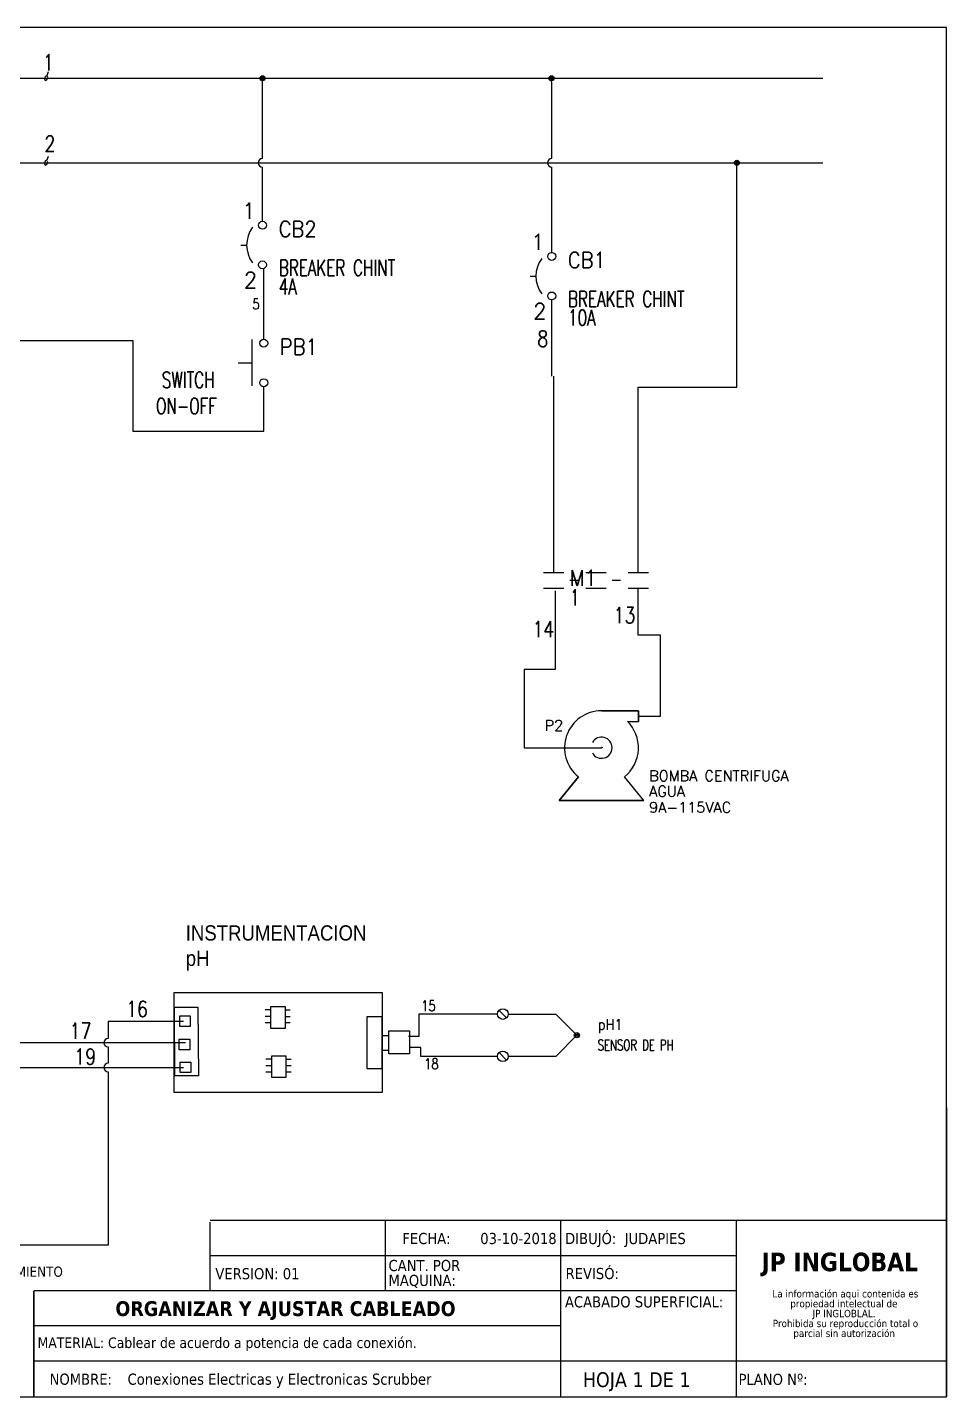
# Model space of a CAD drawing. Header units: millimetres. Extents: x 123.5 to 144.3, y 105.4 to 121.6.
# Drawn here: x 133.38 to 144.26, y 105.39 to 121.59 of the extents above; entities that cross this region are included whole.
import ezdxf
from ezdxf.enums import TextEntityAlignment as Align

# ---------------------------------------------------------------- set-up
doc = ezdxf.new("R2010")
doc.units = ezdxf.units.MM
doc.linetypes.add('CENTERX2', pattern=[20.32, 12.7, -2.54, 2.54, -2.54])
doc.linetypes.add('HIDDEN2', pattern=[0.1875, 0.125, -0.0625])
for name, color, linetype in [('BLK_12AWG', 7, 'Continuous'), ('CONTORNO', 179, 'Continuous'), ('DESC', 250, 'Continuous'), ('LINK', 9, 'Continuous'), ('MISC', 7, 'Continuous'), ('SYMS', 7, 'Continuous'), ('TAGS', 250, 'Continuous'), ('TERMS', 250, 'Continuous'), ('WIRES', 7, 'Continuous'), ('XREFCHILD', 134, 'Continuous')]:
    doc.layers.add(name, color=color, linetype=linetype)
doc.layers.add('WIRENO', color=7, linetype='Continuous', true_color=0x000000)
doc.styles.add('SLDTEXTSTYLE0', font='tahoma.ttf')
doc.styles.add('SLDTEXTSTYLE1', font='')
doc.styles.add('SLDTEXTSTYLE2', font='GOTHIC.TTF', dxfattribs={"width": 0.913})
doc.styles.get("Standard").update_dxf_attribs({"font": 'tahoma.ttf'})
doc.styles.add('WD', font='romans.shx')
doc.styles.get('SLDTEXTSTYLE1').set_extended_font_data('Tahoma', bold=True)

# ---------------------------------------------------------------- blocks, each defined once
blk = doc.blocks.new('SW_NOTE_2')
at = {"layer": 'CONTORNO', "color": 0, "char_height": 1.0583, "attachment_point": 2, "style": 'SLDTEXTSTYLE0'}
for s, insert in [('La información aqui contenida es ', (10.29, 1.34)), ('propiedad intelectual de', (10.08, -0.07)), ('JP INGLOBLAL.', (10.1, -1.48)), ('Prohibida su reproducción total o ', (10.3, -2.89)), ('parcial sin autorización', (10.12, -4.3))]:
    blk.add_mtext(s, dxfattribs=dict(at, insert=insert))
blk = doc.blocks.new('SW_NOTE_4')
at = {"color": 0, "linetype": 'Continuous', "lineweight": 0, "char_height": 1.587, "attachment_point": 1, "style": 'SLDTEXTSTYLE0'}
for s, insert in [('CANT. POR ', (0, 2.02)), ('MAQUINA:', (0, -0.1))]:
    blk.add_mtext(s, dxfattribs=dict(at, insert=insert))
blk = doc.blocks.new('WD_WNH')
at = {"linetype": 'Continuous', "style": 'WD', "width": 0.8}
blk.add_attdef('WIRENO', text='', height=0.125, dxfattribs=at).set_placement((0, 0.062), align=Align.CENTER)
at = {"style": 'WD', "flags": 1}
for tag, p in [('W01USER', (0, 0.078)), ('W02USER', (0, 0.07)), ('W03USER', (0, 0.062)), ('W04USER', (0, 0.055)), ('W05USER', (0, 0.047)), ('W06USER', (0, 0.039)), ('W07USER', (0, 0.031)), ('W08USER', (0, 0.023)), ('W09USER', (0, 0.016)), ('W10USER', (0, 0.008))]:
    blk.add_attdef(tag, text='', height=0.005, dxfattribs=at).set_placement(p, align=Align.CENTER)
blk = doc.blocks.new('VCB1')
at = {"linetype": 'HIDDEN2'}
blk.add_line((-0.171, 0), (-0.125, 0), dxfattribs=at)
for centre in [(0, 0.156), (0, -0.156)]:
    blk.add_circle(centre, 0.0312)
blk.add_arc((0.109, 0), 0.234, 143.1301, 216.8699)
at = {"style": 'WD'}
for tag, p, width in [('INST', (0.219, 0.388), 0.7), ('LOC', (0.219, 0.219), 0.7), ('TAG1', (0.127, 0.064), 0.9), ('XREF', (0.129, -0.09), 0.7), ('DESC1', (0.129, -0.242), 0.7), ('DESC2', (0.129, -0.389), 0.7)]:
    blk.add_attdef(tag, p, '', height=0.125, dxfattribs=dict(at, width=width))
at = {"linetype": 'Continuous', "style": 'WD'}
for tag, height, flags, p in [('TERM01', 0.125, 8, (-0.055, 0.207)), ('MFG', 0.01, 9, (-0.142, -0.088)), ('CAT', 0.01, 9, (-0.142, -0.073))]:
    blk.add_attdef(tag, text='', height=height, dxfattribs=dict(at, flags=flags)).set_placement(p, align=Align.RIGHT)
at = {"style": 'WD', "width": 0.7}
blk.add_attdef('RATING1', text='', height=0.125, dxfattribs=at).set_placement((-0.188, 0.062), align=Align.RIGHT)
at = {"color": 7, "style": 'WD', "flags": 1}
for tag, p in [('X2TERM01', (0, 0.188)), ('X8TERM02', (0, -0.188))]:
    blk.add_attdef(tag, p, '', height=0.0125, dxfattribs=at)
at = {"color": 7, "style": 'WD'}
for tag, p in [('X4LINK', (-0.25, 0)), ('X1LINK', (0, 0))]:
    blk.add_attdef(tag, p, '', height=0.01, dxfattribs=at)
at = {"linetype": 'Continuous', "style": 'WD', "flags": 9}
blk.add_attdef('ASSYCODE', text='', height=0.01, dxfattribs=at).set_placement((-0.153, -0.106), align=Align.CENTER)
at = {"style": 'WD', "flags": 9}
for tag, p in [('FAMILY', (-0.142, -0.036)), ('CONTACT', (-0.129, -0.129))]:
    blk.add_attdef(tag, text='', height=0.01, dxfattribs=at).set_placement(p, align=Align.RIGHT)
at = {"linetype": 'Continuous', "style": 'WD', "flags": 8}
blk.add_attdef('TERM02', text='', height=0.125, dxfattribs=at).set_placement((-0.041, -0.213), align=Align.TOP_RIGHT)
blk = doc.blocks.new('WDDOT')
for radius in [0.03, 0.0187, 0.00929]:
    blk.add_circle((0, 0), radius)
blk = doc.blocks.new('VMS21')
at = {"linetype": 'Continuous'}
for p, q in [((-0.08, 0.062), (0.08, 0.062)), ((-0.08, -0.062), (0.08, -0.062))]:
    blk.add_line(p, q, dxfattribs=at)
at = {"style": 'WD'}
for tag, p, width in [('INST', (0.125, 0.281), 0.7), ('LOC', (0.125, 0.111), 0.7), ('TAG2', (0.127, -0.045), 0.9), ('XREF', (0.129, -0.199), 0.7), ('DESC1', (0.129, -0.351), 0.7), ('DESC2', (0.129, -0.508), 0.7), ('DESC3', (0.129, -0.664), 0.7)]:
    blk.add_attdef(tag, p, '', height=0.125, dxfattribs=dict(at, width=width))
at = {"linetype": 'Continuous', "style": 'WD', "width": 0.9, "flags": 8}
blk.add_attdef('TERM01', text='', height=0.125, dxfattribs=at).set_placement((-0.031, 0.125), align=Align.RIGHT)
at = {"style": 'WD'}
for tag, p, flags in [('FAMILY', (-0.181, 0.003), 9), ('CONTACT', (-0.181, -0.014), 1)]:
    blk.add_attdef(tag, p, '', height=0.01, dxfattribs=dict(at, flags=flags))
at = {"color": 7, "style": 'WD'}
for tag, p in [('X4LINK', (-0.141, 0)), ('X1LINK', (0.125, 0))]:
    blk.add_attdef(tag, p, '', height=0.01, dxfattribs=at)
at = {"color": 7, "style": 'WD', "flags": 1}
for tag, p in [('X2TERM01', (0, 0.062)), ('X8TERM02', (0, -0.062))]:
    blk.add_attdef(tag, p, '', height=0.0125, dxfattribs=at)
at = {"linetype": 'Continuous', "style": 'WD', "width": 0.9, "flags": 8}
blk.add_attdef('TERM02', text='', height=0.125, dxfattribs=at).set_placement((-0.031, -0.125), align=Align.TOP_RIGHT)
blk = doc.blocks.new('VPB11')
for p, q in [((-0.094, 0.185), (-0.094, -0.18)), ((-0.202, 0), (-0.094, 0))]:
    blk.add_line(p, q)
for centre in [(0, 0.156), (0, -0.156)]:
    blk.add_circle(centre, 0.0312)
at = {"style": 'WD'}
for tag, p, width in [('INST', (0.127, 0.39), 0.7), ('LOC', (0.127, 0.221), 0.7), ('TAG1', (0.127, 0.064), 0.9), ('XREF', (0.129, -0.09), 0.7), ('DESC1', (0.129, -0.242), 0.7), ('DESC2', (0.129, -0.398), 0.7)]:
    blk.add_attdef(tag, p, '', height=0.125, dxfattribs=dict(at, width=width))
at = {"linetype": 'Continuous', "style": 'WD'}
for tag, height, flags, p in [('TERM01', 0.125, 8, (-0.055, 0.222)), ('MFG', 0.01, 9, (-0.142, -0.088)), ('CAT', 0.01, 9, (-0.142, -0.073))]:
    blk.add_attdef(tag, text='', height=height, dxfattribs=dict(at, flags=flags)).set_placement(p, align=Align.RIGHT)
at = {"color": 7, "style": 'WD', "flags": 1}
for tag, p in [('X2TERM01', (0, 0.188)), ('X8TERM02', (0, -0.188))]:
    blk.add_attdef(tag, p, '', height=0.0125, dxfattribs=at)
at = {"color": 7, "style": 'WD'}
for tag, p in [('X4LINK', (-0.266, 0)), ('X1LINK', (0, 0))]:
    blk.add_attdef(tag, p, '', height=0.01, dxfattribs=at)
at = {"style": 'WD'}
for tag, flags, p in [('CONTACT', 1, (-0.142, -0.053)), ('FAMILY', 9, (-0.142, -0.036))]:
    blk.add_attdef(tag, text='', height=0.01, dxfattribs=dict(at, flags=flags)).set_placement(p, align=Align.RIGHT)
at = {"linetype": 'Continuous', "style": 'WD', "flags": 9}
blk.add_attdef('ASSYCODE', text='', height=0.01, dxfattribs=at).set_placement((-0.155, -0.106), align=Align.CENTER)
at = {"linetype": 'Continuous', "style": 'WD', "flags": 8}
blk.add_attdef('TERM02', text='', height=0.125, dxfattribs=at).set_placement((-0.041, -0.229), align=Align.TOP_RIGHT)
blk = doc.blocks.new('HT0_01')
for p, q in [((-0.0625, 0.0625), (0.0625, 0.0625)), ((-0.0625, -0.0625), (-0.0625, 0.0625)), ((0.0625, 0.0625), (0.0625, -0.0625)), ((0.0625, -0.0625), (-0.0625, -0.0625))]:
    blk.add_line(p, q)
at = {"style": 'WD', "flags": 1}
for tag, p in [('X4TERM01', (-0.0625, 0)), ('X2TERM01', (0, 0.0625)), ('X1TERM01', (0.0625, 0)), ('X8TERM01', (0, -0.0625))]:
    blk.add_attdef(tag, p, '', height=0.01, dxfattribs=at)
blk = doc.blocks.new('ApH')
at = {"layer": 'DESC'}
for p, q in [((136.486, 110.694), (136.548, 110.694)), ((136.488, 110.774), (136.55, 110.774)), ((136.488, 110.62), (136.55, 110.62)), ((136.723, 110.768), (136.785, 110.768)), ((136.723, 110.692), (136.785, 110.692)), ((136.723, 110.62), (136.785, 110.62)), ((137.875, 110.467), (137.949, 110.467)), ((136.497, 110.192), (136.559, 110.192)), ((136.733, 110.186), (136.794, 110.186)), ((137.876, 110.294), (137.95, 110.294)), ((136.495, 110.112), (136.557, 110.112)), ((136.497, 110.039), (136.559, 110.039)), ((136.733, 110.11), (136.794, 110.11)), ((136.733, 110.039), (136.794, 110.039))]:
    blk.add_line(p, q, dxfattribs=at)
for points in [[(135.413, 110.973), (137.873, 110.973), (137.873, 109.793), (135.413, 109.793)], [(135.415, 110.803), (135.693, 110.803), (135.698, 109.988), (135.42, 109.988)], [(136.555, 110.809), (136.723, 110.809), (136.723, 110.551), (136.555, 110.551)], [(137.872, 110.688), (137.689, 110.688), (137.689, 110.076), (137.872, 110.076)], [(137.949, 110.52), (138.194, 110.52), (138.194, 110.25), (137.949, 110.25)], [(136.565, 110.227), (136.732, 110.227), (136.732, 109.969), (136.565, 109.969)]]:
    blk.add_lwpolyline(points, close=True, dxfattribs=at)
at = {"layer": 'SYMS'}
for p in [(135.539, 110.637), (135.533, 110.361), (135.544, 110.09)]:
    blk.add_blockref('HT0_01', p, dxfattribs=at)
blk = doc.blocks.new('HP1_CENTRIFUGAL_PUMP2')
at = {"ltscale": 3.2258}
for p, q in [((0, 0.437), (0.436, 0.437)), ((0.436, 0.437), (0.436, 0.312)), ((0.306, 0.312), (0.436, 0.312)), ((-0.5, -0.625), (-0.273, -0.342)), ((0.5, -0.625), (0.273, -0.342)), ((0.5, -0.625), (-0.5, -0.625))]:
    blk.add_line(p, q, dxfattribs=at)
at = {"ltscale": 25.4}
blk.add_lwpolyline([(0.306, 0.312), (0.436, 0.312), (0.436, 0.437), (0, 0.437, 0.708958), (-0.273, -0.342), (-0.5, -0.625), (0.5, -0.625), (0.273, -0.342, 0.450073)], format="xyb", close=True, dxfattribs=at)
at = {"ltscale": 3.2258}
blk.add_arc((0, 0), 0.125, 210, 150, dxfattribs=at)
at = {"style": 'WD'}
for tag, height, p in [('INST', 0.125, (-0.453, 0.566)), ('LOC', 0.125, (-0.453, 0.39)), ('TAG1', 0.125, (-0.453, 0.201)), ('TERM01', 0.0625, (-0.024, 0.018))]:
    blk.add_attdef(tag, text='', height=height, dxfattribs=at).set_placement(p, align=Align.RIGHT)
for tag, p, height in [('TERM02', (0.012, 0.458), 0.0625), ('TERM03', (0.23, 0.458), 0.0625), ('X2TERM02', (0, 0.437), 0.005), ('X2TERM03', (0.218, 0.437), 0.005), ('X1TERM04', (0.436, 0.375), 0.005), ('TERM04', (0.446, 0.386), 0.0625), ('X4TERM01', (0, 0), 0.005), ('RATING1', (0.565, -0.177), 0.125), ('DESC1', (0.565, -0.393), 0.125), ('DESC2', (0.565, -0.577), 0.125), ('DESC3', (0.565, -0.767), 0.125), ('WDTAGALT', (0.565, -0.951), 0.125)]:
    blk.add_attdef(tag, p, '', height=height, dxfattribs=at)
blk.add_attdef('XREF', text='', height=0.0625, rotation=0.0625, dxfattribs=at).set_placement((0.567, 0.261), align=Align.TOP_CENTER)
at = {"style": 'WD', "flags": 1}
for tag, p in [('FAMILY', (-0.01, -0.17)), ('WDTYPE', (-0.097, -0.246)), ('CAT', (-0.01, -0.214)), ('MFG', (-0.008, -0.246)), ('ASSYCODE', (0.02, -0.275))]:
    blk.add_attdef(tag, text='', height=0.01, dxfattribs=at).set_placement(p, align=Align.CENTER)
blk = doc.blocks.new('HTC1R')
for p, q in [((0.018, 0.044), (0.107, -0.044)), ((0.125, 0), (0.688, 0)), ((0.688, 0), (0.938, -0.25)), ((0.938, -0.25), (0.688, -0.5)), ((0.018, -0.456), (0.107, -0.544)), ((0.688, -0.5), (0.125, -0.5))]:
    blk.add_line(p, q)
for centre, radius in [((0.062, 0), 0.0625), ((0.938, -0.25), 0.0313), ((0.938, -0.25), 0.0163), ((0.062, -0.5), 0.0625)]:
    blk.add_circle(centre, radius)
at = {"style": 'WD'}
for tag, p, width in [('RATING1', (0.188, 0.062), 0.9), ('INST', (1.188, 0.14), 0.7), ('LOC', (1.188, -0.029), 0.7), ('TAG1', (1.186, -0.186), 0.9), ('DESC1', (1.184, -0.429), 0.7), ('DESC2', (1.184, -0.586), 0.7), ('WDTAGALT', (1.188, -0.75), 0.7)]:
    blk.add_attdef(tag, p, '', height=0.125, dxfattribs=dict(at, width=width))
at = {"color": 7, "style": 'WD', "flags": 1}
for tag, p in [('X4TERM01', (0, 0)), ('X2TERM01', (0.062, 0.062)), ('X4TERM02', (0, -0.5)), ('X8TERM02', (0.062, -0.562))]:
    blk.add_attdef(tag, p, '', height=0.0125, dxfattribs=at)
at = {"linetype": 'Continuous', "style": 'WD', "flags": 8}
for tag, p in [('TERM01', (0.188, -0.062)), ('TERM02', (0.188, -0.562))]:
    blk.add_attdef(tag, text='', height=0.125, dxfattribs=at).set_placement(p, align=Align.TOP_LEFT)
at = {"linetype": 'Continuous', "style": 'WD'}
for tag, p, flags in [('CAT', (1.02, -0.235), 1), ('MFG', (1.02, -0.253), 1), ('ASSYCODE', (1.033, -0.288), 9)]:
    blk.add_attdef(tag, p, '', height=0.01, dxfattribs=dict(at, flags=flags))
at = {"style": 'WD', "flags": 9}
blk.add_attdef('FAMILY', (1.025, -0.224), '', height=0.01, dxfattribs=at)
blk = doc.blocks.new('WD_WNV')
at = {"linetype": 'Continuous', "style": 'WD', "width": 0.8}
blk.add_attdef('WIRENO', text='', height=0.125, dxfattribs=at).set_placement((-0.05, 0), align=Align.MIDDLE_RIGHT)
at = {"style": 'WD', "flags": 1}
for tag, p in [('W01USER', (-0.062, 0.094)), ('W02USER', (-0.062, 0.086)), ('W03USER', (-0.062, 0.078)), ('W04USER', (-0.062, 0.07)), ('W05USER', (-0.062, 0.062)), ('W06USER', (-0.062, 0.055)), ('W07USER', (-0.062, 0.047)), ('W08USER', (-0.062, 0.039)), ('W09USER', (-0.062, 0.031)), ('W10USER', (-0.062, 0.023))]:
    blk.add_attdef(tag, text='', height=0.005, dxfattribs=at).set_placement(p, align=Align.CENTER)

msp = doc.modelspace()

# ---------------------------------------------------------------- linework, layer by layer
at = {"color": 7, "linetype": 'Continuous'}
for p, q in [((144.256, 121.59), (123.506, 121.59)), ((144.256, 105.405), (144.256, 121.59)), ((123.506, 105.405), (144.256, 105.405))]:
    msp.add_line(p, q, dxfattribs=at)
at = {"color": 7, "linetype": 'CENTERX2', "lineweight": 0}
for p in [(144.256, 108.823), (133.462, 105.405)]:
    msp.add_line(p, (144.256, 105.405), dxfattribs=at)
at = {"color": 7, "linetype": 'Continuous', "lineweight": 0}
for p, q in [((135.543, 107.469), (135.541, 106.656)), ((144.243, 107.486), (135.546, 107.487)), ((137.616, 107.486), (137.616, 106.656)), ((139.691, 107.486), (139.691, 105.394)), ((141.766, 107.486), (141.766, 105.397)), ((141.766, 107.071), (135.541, 107.071)), ((141.766, 106.656), (133.465, 106.656)), ((139.691, 106.241), (133.465, 106.241)), ((144.256, 105.826), (133.465, 105.826))]:
    msp.add_line(p, q, dxfattribs=at)
at = {"color": 7, "linetype": 'Continuous', "lineweight": 30}
msp.add_line((133.461, 106.657), (133.462, 105.405), dxfattribs=at)
at = {"layer": 'BLK_12AWG'}
for p, q in [((124.418, 120.99), (142.793, 120.99)), ((136.165, 120.04), (136.165, 120.99)), ((139.584, 120.949), (139.584, 120.99)), ((139.586, 120.04), (139.586, 120.949)), ((124.418, 119.99), (142.793, 119.99)), ((136.165, 119.299), (136.165, 119.94)), ((139.586, 118.931), (139.586, 119.94)), ((141.776, 117.338), (141.776, 119.998)), ((140.609, 115.15), (140.609, 117.338)), ((140.609, 117.338), (141.776, 117.338))]:
    msp.add_line(p, q, dxfattribs=at)
for centre in [(136.165, 119.99), (139.586, 119.99)]:
    msp.add_arc(centre, 0.05, 90, 270, dxfattribs=at)
at = {"layer": 'LINK'}
for points in [[(139.799, 115.058), (139.899, 115.058)], [(140.299, 115.058), (140.399, 115.058)]]:
    msp.add_lwpolyline(points, dxfattribs=at)
at = {"layer": 'WIRENO'}
for points in [[(133.631, 121.065), (133.616, 121.02), (133.596, 121.01), (133.586, 120.98), (133.596, 120.961), (133.616, 120.971), (133.625, 121), (133.621, 121.01)], [(133.631, 120.065), (133.616, 120.02), (133.596, 120.01), (133.586, 119.98), (133.596, 119.961), (133.616, 119.971), (133.625, 120), (133.621, 120.01)]]:
    msp.add_lwpolyline(points, dxfattribs=at)
at = {"layer": 'WIRES'}
for p, q in [((136.18, 117.905), (136.18, 118.736)), ((139.586, 117.468), (139.586, 118.369)), ((130.657, 117.888), (134.633, 117.888)), ((134.633, 117.888), (134.633, 116.816)), ((139.609, 115.15), (139.609, 117.468)), ((136.18, 116.816), (136.18, 117.343)), ((134.633, 116.816), (136.18, 116.816)), ((139.628, 114.929), (139.628, 114.002)), ((140.609, 114.406), (140.609, 114.962)), ((140.872, 114.406), (140.609, 114.406)), ((140.872, 113.451), (140.872, 114.406)), ((139.628, 114.002), (139.259, 114.002)), ((139.259, 114.002), (139.259, 113.076)), ((140.609, 113.451), (140.872, 113.451)), ((139.259, 113.076), (140.174, 113.076)), ((135.231, 109.841), (134.339, 109.841)), ((134.339, 109.841), (134.339, 109.639)), ((138.945, 109.928), (138.013, 109.928)), ((138.013, 109.928), (138.013, 109.664)), ((138.013, 109.664), (137.891, 109.664)), ((135.256, 109.589), (132.776, 109.589)), ((134.339, 109.539), (134.339, 109.347)), ((138.037, 109.531), (137.903, 109.531)), ((138.037, 109.428), (138.037, 109.531)), ((138.945, 109.428), (138.037, 109.428)), ((132.844, 109.297), (135.231, 109.297)), ((134.339, 109.247), (134.339, 107.197)), ((134.339, 107.197), (126.444, 107.197))]:
    msp.add_line(p, q, dxfattribs=at)
for centre in [(134.339, 109.589), (134.339, 109.297)]:
    msp.add_arc(centre, 0.05, 90, 270, dxfattribs=at)

# ---------------------------------------------------------------- block references
at = {"color": 7, "linetype": 'Continuous', "lineweight": 0, "xscale": 0.083, "yscale": 0.083, "zscale": 0.083}
msp.add_blockref('SW_NOTE_4', (137.655, 106.854), dxfattribs=at)
at = {"layer": 'CONTORNO', "color": 7, "xscale": 0.083, "yscale": 0.083, "zscale": 0.083}
msp.add_blockref('SW_NOTE_2', (142.204, 106.555), dxfattribs=at)
at = {"layer": 'DESC'}
msp.add_blockref('ApH', (-0.291, -0.792), dxfattribs=at)
at = {"layer": 'SYMS'}
for p in [(136.165, 120.99), (139.584, 120.99), (141.776, 119.99)]:
    msp.add_blockref('WDDOT', p, dxfattribs=at)
ref = msp.add_blockref('VCB1', (136.165, 119.018), dxfattribs=dict(at, xscale=1.5, yscale=1.5, zscale=1.5))
ref.add_attrib('DESC2', '4A', (136.358, 118.434), dxfattribs={"layer": 'DESC', "height": 0.1875, "style": 'WD', "width": 0.7})
ref.add_attrib('DESC1', 'BREAKER CHINT', (136.358, 118.655), dxfattribs={"layer": 'DESC', "height": 0.1875, "style": 'WD', "width": 0.7})
ref.add_attrib('TAG1', 'CB2', (136.356, 119.114), dxfattribs={"layer": 'TAGS', "height": 0.1875, "style": 'WD', "width": 0.9})
ref.add_attrib('TERM02', '2', dxfattribs={"layer": 'TERMS', "linetype": 'Continuous', "height": 0.188, "style": 'WD', "flags": 8}).set_placement((136.104, 118.698), align=Align.TOP_RIGHT)
ref.add_attrib('TERM01', '1', dxfattribs={"layer": 'TERMS', "linetype": 'Continuous', "height": 0.188, "style": 'WD', "flags": 8}).set_placement((136.083, 119.328), align=Align.RIGHT)
ref = msp.add_blockref('VCB1', (139.586, 118.65), dxfattribs=dict(at, xscale=1.5, yscale=1.5, zscale=1.5))
ref.add_attrib('DESC2', '10A', (139.779, 118.066), dxfattribs={"layer": 'DESC', "height": 0.1875, "style": 'WD', "width": 0.7})
ref.add_attrib('DESC1', 'BREAKER CHINT', (139.779, 118.287), dxfattribs={"layer": 'DESC', "height": 0.1875, "style": 'WD', "width": 0.7})
ref.add_attrib('TAG1', 'CB1', (139.776, 118.747), dxfattribs={"layer": 'TAGS', "height": 0.1875, "style": 'WD', "width": 0.9})
ref.add_attrib('TERM02', '2', dxfattribs={"layer": 'TERMS', "linetype": 'Continuous', "height": 0.188, "style": 'WD', "flags": 8}).set_placement((139.525, 118.33), align=Align.TOP_RIGHT)
ref.add_attrib('TERM01', '1', dxfattribs={"layer": 'TERMS', "linetype": 'Continuous', "height": 0.188, "style": 'WD', "flags": 8}).set_placement((139.503, 118.96), align=Align.RIGHT)
ref = msp.add_blockref('VPB11', (136.18, 117.624), dxfattribs=dict(at, xscale=1.5, yscale=1.5, zscale=1.5))
ref.add_attrib('DESC2', 'ON-OFF', (134.905, 117.021), dxfattribs={"layer": 'DESC', "height": 0.1875, "style": 'WD', "width": 0.7})
ref.add_attrib('DESC1', 'SWITCH', (134.975, 117.33), dxfattribs={"layer": 'DESC', "height": 0.1875, "style": 'WD', "width": 0.7})
ref.add_attrib('TAG1', 'PB1', (136.37, 117.721), dxfattribs={"layer": 'TAGS', "height": 0.1875, "style": 'WD', "width": 0.9})
ref = msp.add_blockref('VMS21', (139.609, 115.056), dxfattribs=dict(at, xscale=1.5, yscale=1.5, zscale=1.5))
ref.add_attrib('XREF', '1', (139.802, 114.757), dxfattribs={"layer": 'XREFCHILD', "height": 0.188, "style": 'WD', "width": 0.7})
ref.add_attrib('TAG2', 'M1', (139.799, 114.989), dxfattribs={"layer": 'TAGS', "height": 0.1875, "style": 'WD', "width": 0.9})
at = {"layer": 'SYMS', "xscale": 1.5, "yscale": 1.5, "zscale": 1.5}
for p in [(140.109, 115.056), (140.609, 115.056)]:
    msp.add_blockref('VMS21', p, dxfattribs=at)
at = {"layer": 'SYMS'}
ref = msp.add_blockref('HP1_CENTRIFUGAL_PUMP2', (140.174, 113.076), dxfattribs=at)
ref.add_attrib('X4TERM01', '14', (140.174, 113.076), dxfattribs={"layer": 'MISC', "height": 0.005, "style": 'WD'})
ref.add_attrib('DESC1', 'BOMBA CENTRIFUGA', (140.738, 112.682), dxfattribs={"layer": 'DESC', "height": 0.125, "style": 'WD'})
ref.add_attrib('DESC2', 'AGUA', (140.738, 112.499), dxfattribs={"layer": 'DESC', "height": 0.125, "style": 'WD'})
ref.add_attrib('DESC3', '9A-115VAC', (140.738, 112.309), dxfattribs={"layer": 'DESC', "height": 0.125, "style": 'WD'})
ref.add_attrib('X1TERM04', '13', (140.609, 113.451), dxfattribs={"layer": 'MISC', "height": 0.005, "style": 'WD'})
ref.add_attrib('TAG1', 'P2', dxfattribs={"layer": 'TAGS', "height": 0.125, "style": 'WD'}).set_placement((139.721, 113.277), align=Align.RIGHT)
ref = msp.add_blockref('HTC1R', (138.945, 109.928), dxfattribs=at)
ref.add_attrib('DESC1', 'SENSOR DE PH', (140.129, 109.499), dxfattribs={"layer": 'DESC', "height": 0.125, "style": 'WD', "width": 0.7})
ref.add_attrib('TAG1', 'pH1', (140.13, 109.743), dxfattribs={"layer": 'TAGS', "height": 0.125, "style": 'WD', "width": 0.9})
at = {"layer": 'WIRENO'}
ref = msp.add_blockref('WD_WNH', (133.577, 120.86), dxfattribs=dict(at, xscale=1.5, yscale=1.5, zscale=1.5))
ref.add_attrib('WIRENO', '1', dxfattribs={"linetype": 'Continuous', "height": 0.188, "style": 'WD', "width": 0.8}).set_placement((133.632, 121.026), align=Align.BOTTOM_CENTER)
ref = msp.add_blockref('WD_WNH', (133.595, 119.9), dxfattribs=dict(at, xscale=1.5, yscale=1.5, zscale=1.5))
ref.add_attrib('WIRENO', '2', dxfattribs={"linetype": 'Continuous', "height": 0.188, "style": 'WD', "width": 0.8}).set_placement((133.651, 120.066), align=Align.BOTTOM_CENTER)
ref = msp.add_blockref('WD_WNV', (136.18, 118.321), dxfattribs=at)
ref.add_attrib('WIRENO', '5', dxfattribs={"linetype": 'Continuous', "height": 0.125, "style": 'WD', "width": 0.8}).set_placement((136.13, 118.321), align=Align.MIDDLE_RIGHT)
ref = msp.add_blockref('WD_WNV', (139.619, 117.91), dxfattribs=dict(at, xscale=1.5, yscale=1.5, zscale=1.5))
ref.add_attrib('WIRENO', '8', dxfattribs={"linetype": 'Continuous', "height": 0.188, "style": 'WD', "width": 0.8}).set_placement((139.544, 117.91), align=Align.MIDDLE_RIGHT)
ref = msp.add_blockref('WD_WNV', (140.65, 114.642), dxfattribs=dict(at, xscale=1.5, yscale=1.5, zscale=1.5))
ref.add_attrib('WIRENO', '13', dxfattribs={"linetype": 'Continuous', "height": 0.1875, "style": 'WD', "width": 0.8}).set_placement((140.575, 114.642), align=Align.MIDDLE_RIGHT)
ref = msp.add_blockref('WD_WNV', (139.69, 114.478), dxfattribs=dict(at, xscale=1.5, yscale=1.5, zscale=1.5))
ref.add_attrib('WIRENO', '14', dxfattribs={"linetype": 'Continuous', "height": 0.1875, "style": 'WD', "width": 0.8}).set_placement((139.615, 114.478), align=Align.MIDDLE_RIGHT)
ref = msp.add_blockref('WD_WNV', (134.884, 109.988), dxfattribs=dict(at, xscale=1.5, yscale=1.5, zscale=1.5))
ref.add_attrib('WIRENO', '16', dxfattribs={"linetype": 'Continuous', "height": 0.1875, "style": 'WD', "width": 0.8}).set_placement((134.809, 109.988), align=Align.MIDDLE_RIGHT)
ref = msp.add_blockref('WD_WNV', (138.263, 110.025), dxfattribs=at)
ref.add_attrib('WIRENO', '15', dxfattribs={"linetype": 'Continuous', "height": 0.125, "style": 'WD', "width": 0.8}).set_placement((138.213, 110.025), align=Align.MIDDLE_RIGHT)
ref = msp.add_blockref('WD_WNH', (134.013, 109.542), dxfattribs=dict(at, xscale=1.5, yscale=1.5, zscale=1.5))
ref.add_attrib('WIRENO', '17', dxfattribs={"linetype": 'Continuous', "height": 0.1875, "style": 'WD', "width": 0.8}).set_placement((134.013, 109.635), align=Align.CENTER)
ref = msp.add_blockref('WD_WNH', (134.068, 109.238), dxfattribs=dict(at, xscale=1.5, yscale=1.5, zscale=1.5))
ref.add_attrib('WIRENO', '19', dxfattribs={"linetype": 'Continuous', "height": 0.1875, "style": 'WD', "width": 0.8}).set_placement((134.068, 109.331), align=Align.CENTER)
ref = msp.add_blockref('WD_WNH', (137.912, 109.216), dxfattribs=at)
ref.add_attrib('WIRENO', '18', dxfattribs={"linetype": 'Continuous', "height": 0.125, "style": 'WD', "width": 0.8}).set_placement((138.162, 109.278), align=Align.CENTER)

# ---------------------------------------------------------------- texts
at = {"insert": (135.257, 110.977), "char_height": 0.18, "attachment_point": 1, "style": 'SLDTEXTSTYLE2'}
msp.add_mtext_dynamic_manual_height_columns('INSTRUMENTACION pH', width=1.30837, gutter_width=0.05, heights=[0], dxfattribs=at)
at = {"color": 7, "linetype": 'Continuous', "lineweight": 0, "attachment_point": 1, "style": 'SLDTEXTSTYLE0'}
for s, insert, char_height in [('\\pi-0.39529,l0.52705,t1.0541;FECHA:^I03-10-2018', (137.686, 107.341), 0.13176), ('VERSION: 01', (135.607, 106.925), 0.13176), ('REVISÓ:', (139.749, 106.927), 0.1318), ('MATERIAL: Cablear de acuerdo a potencia de cada conexión.', (133.505, 106.105), 0.1245), ('\\pi-0.39529,l0.52705,t1.0541;NOMBRE:^IConexiones Electricas y Electronicas Scrubber ', (133.515, 105.678), 0.13176), ('HOJA 1 DE 1', (139.953, 105.694), 0.17568), ('PLANO Nº:', (141.795, 105.676), 0.1318)]:
    msp.add_mtext(s, dxfattribs=dict(at, insert=insert, char_height=char_height))
at = {"insert": (132.461, 107.143), "char_height": 0.12, "attachment_point": 1}
msp.add_mtext_dynamic_manual_height_columns('TANQUE DE ALMACENAMIENTO DE AGUA', width=1.30837, gutter_width=0.05, heights=[0], dxfattribs=at)
at = {"layer": 'CONTORNO', "color": 7}
for s, insert, char_height, attachment_point, style in [('DIBUJÓ:  JUDAPIES', (139.743, 107.341), 0.13176, 1, 'SLDTEXTSTYLE0'), ('ACABADO SUPERFICIAL:', (139.742, 106.592), 0.13176, 1, 'SLDTEXTSTYLE0'), ('ORGANIZAR Y AJUSTAR CABLEADO', (136.437, 106.534), 0.17568, 2, 'SLDTEXTSTYLE1')]:
    msp.add_mtext(s, dxfattribs=dict(at, insert=insert, char_height=char_height, attachment_point=attachment_point, style=style))
at = {"layer": 'CONTORNO', "insert": (142.067, 107.108), "char_height": 0.2196, "attachment_point": 1, "style": 'SLDTEXTSTYLE1'}
msp.add_mtext('JP INGLOBAL', dxfattribs=at)

doc.saveas('drawing.dxf')
